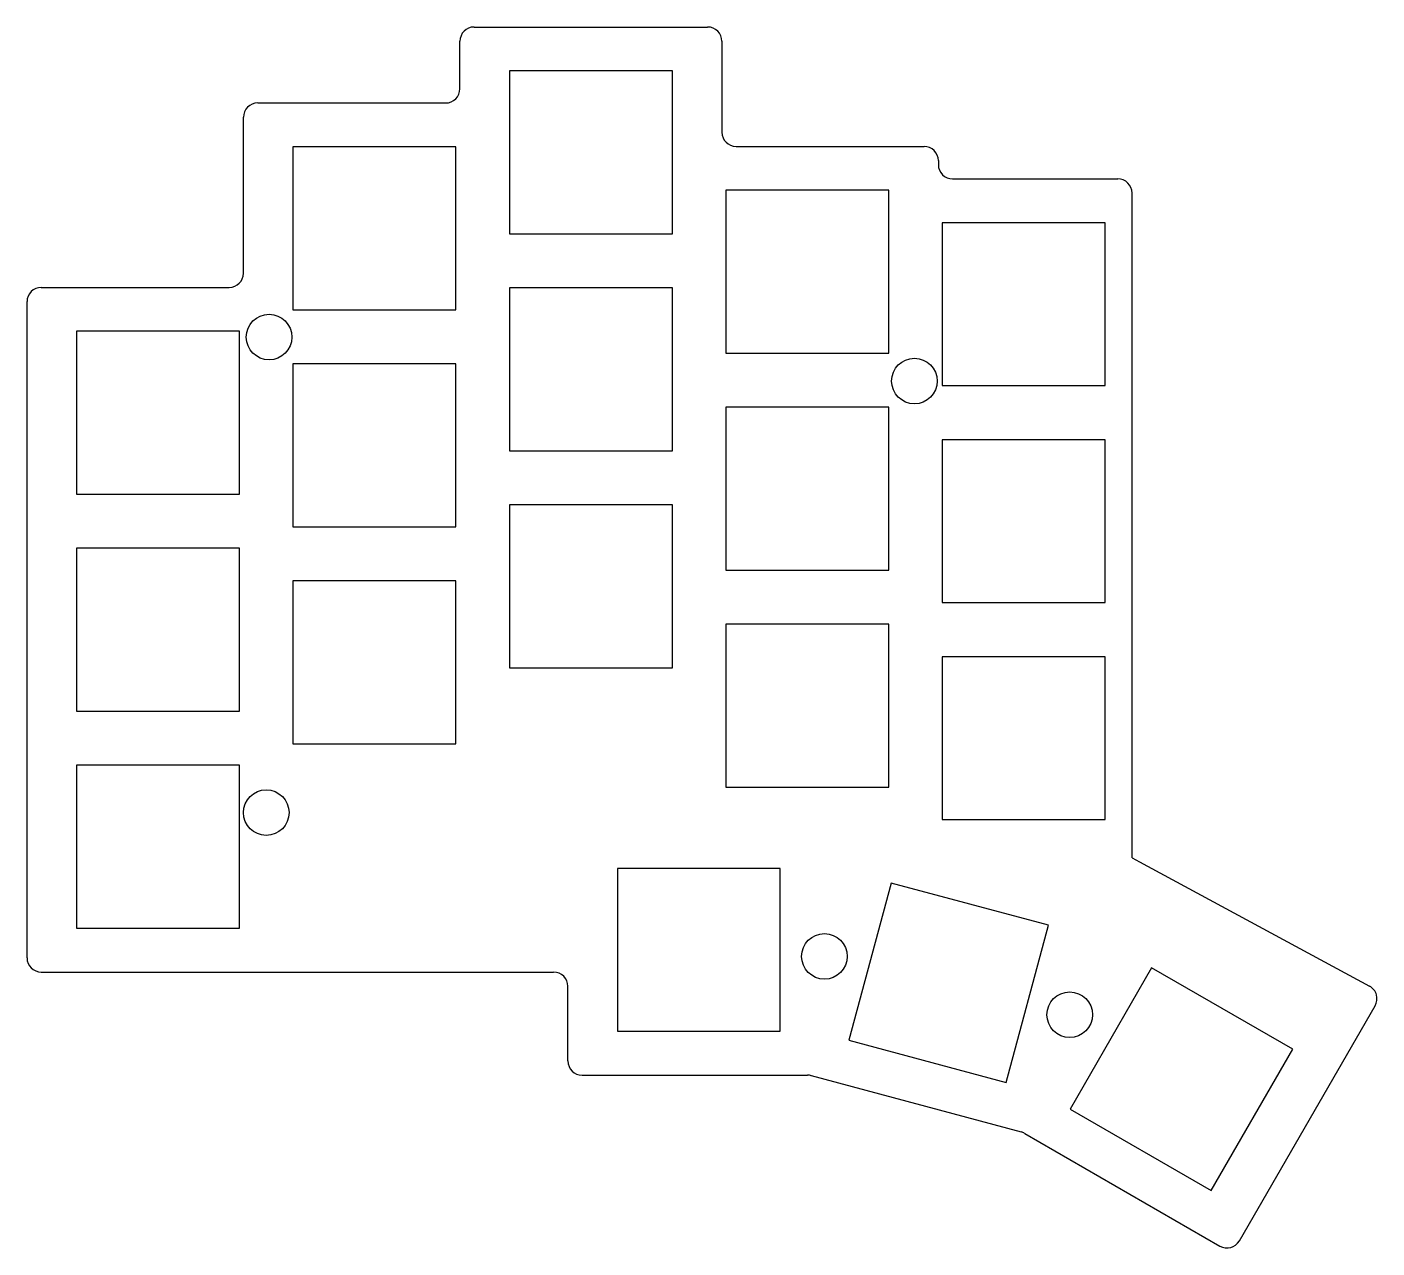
# Model space of a CAD drawing. Header units: millimetres. Extents: x -12 to 107, y -35 to 72.
import ezdxf

# ---------------------------------------------------------------- set-up
doc = ezdxf.new("R2010")
doc.units = ezdxf.units.MM

msp = doc.modelspace()

# ---------------------------------------------------------------- linework, layer by layer
for p, q in [((27.75, 71.96), (48.25, 71.96)), ((26.5, 66.54), (26.5, 70.71)), ((49.5, 70.71), (49.5, 62.73)), ((45.15, 68.11), (30.85, 68.11)), ((30.85, 68.11), (30.85, 53.81)), ((45.15, 53.81), (45.15, 68.11)), ((8.75, 65.29), (25.25, 65.29)), ((7.5, 50.35), (7.5, 64.04)), ((26.15, 61.44), (11.85, 61.44)), ((11.85, 61.44), (11.85, 47.14)), ((26.15, 47.14), (26.15, 61.44)), ((50.75, 61.48), (67.25, 61.48)), ((68.5, 60.23), (68.5, 59.88)), ((69.75, 58.62), (84.25, 58.62)), ((64.15, 57.63), (49.85, 57.63)), ((49.85, 57.63), (49.85, 43.33)), ((64.15, 43.33), (64.15, 57.63)), ((85.5, -0.97), (85.5, 57.38)), ((83.15, 54.77), (68.85, 54.77)), ((68.85, 54.77), (68.85, 40.48)), ((83.15, 40.48), (83.15, 54.77)), ((30.85, 53.81), (45.15, 53.81)), ((-10.25, 49.1), (6.25, 49.1)), ((45.15, 49.06), (30.85, 49.06)), ((30.85, 49.06), (30.85, 34.76)), ((45.15, 34.76), (45.15, 49.06)), ((-11.5, -9.75), (-11.5, 47.85)), ((11.85, 47.14), (26.15, 47.14)), ((7.15, 45.25), (-7.15, 45.25)), ((-7.15, 45.25), (-7.15, 30.95)), ((7.15, 30.95), (7.15, 45.25)), ((49.85, 43.33), (64.15, 43.33)), ((26.15, 42.39), (11.85, 42.39)), ((11.85, 42.39), (11.85, 28.09)), ((26.15, 28.09), (26.15, 42.39)), ((68.85, 40.48), (83.15, 40.48)), ((64.15, 38.58), (49.85, 38.58)), ((49.85, 38.58), (49.85, 24.28)), ((64.15, 24.28), (64.15, 38.58)), ((83.15, 35.73), (68.85, 35.73)), ((68.85, 35.73), (68.85, 21.43)), ((83.15, 21.43), (83.15, 35.73)), ((30.85, 34.76), (45.15, 34.76)), ((-7.15, 30.95), (7.15, 30.95)), ((45.15, 30.01), (30.85, 30.01)), ((30.85, 30.01), (30.85, 15.71)), ((45.15, 15.71), (45.15, 30.01)), ((11.85, 28.09), (26.15, 28.09)), ((7.15, 26.2), (-7.15, 26.2)), ((-7.15, 26.2), (-7.15, 11.9)), ((7.15, 11.9), (7.15, 26.2)), ((49.85, 24.28), (64.15, 24.28)), ((26.15, 23.34), (11.85, 23.34)), ((11.85, 23.34), (11.85, 9.04)), ((26.15, 9.04), (26.15, 23.34)), ((68.85, 21.43), (83.15, 21.43)), ((64.15, 19.53), (49.85, 19.53)), ((49.85, 19.53), (49.85, 5.23)), ((64.15, 5.23), (64.15, 19.53)), ((83.15, 16.68), (68.85, 16.68)), ((68.85, 16.68), (68.85, 2.38)), ((83.15, 2.38), (83.15, 16.68)), ((30.85, 15.71), (45.15, 15.71)), ((-7.15, 11.9), (7.15, 11.9)), ((11.85, 9.04), (26.15, 9.04)), ((7.15, 7.15), (-7.15, 7.15)), ((-7.15, 7.15), (-7.15, -7.15)), ((7.15, -7.15), (7.15, 7.15)), ((49.85, 5.23), (64.15, 5.23)), ((68.85, 2.38), (83.15, 2.38)), ((85.5, -0.97), (86.16, -1.33)), ((54.62, -1.9), (40.33, -1.9)), ((40.33, -1.9), (40.33, -16.2)), ((54.62, -16.2), (54.62, -1.9)), ((86.16, -1.33), (106.35, -12.23)), ((64.35, -3.18), (60.65, -16.99)), ((78.16, -6.88), (64.35, -3.18)), ((74.46, -20.69), (78.16, -6.88)), ((-7.15, -7.15), (7.15, -7.15)), ((87.22, -10.63), (80.07, -23.02)), ((99.61, -17.78), (87.22, -10.63)), ((-10.25, -11), (34.73, -11)), ((35.98, -18.8), (35.98, -12.25)), ((106.35, -12.23), (106.35, -12.23)), ((94.93, -34.59), (106.84, -13.96)), ((40.33, -16.2), (54.62, -16.2)), ((60.65, -16.99), (74.46, -20.69)), ((92.46, -30.17), (99.61, -17.78)), ((37.23, -20.05), (57.02, -20.05)), ((57.34, -20.09), (75.78, -25.03)), ((80.07, -23.02), (92.46, -30.17)), ((76.08, -25.16), (93.22, -35.05))]:
    msp.add_line(p, q)
for centre in [(9.75, 44.74), (66.4, 40.88), (9.5, 3), (58.5, -9.62), (80.03, -14.74)]:
    msp.add_circle(centre, 2)
for centre, start, end in [((27.75, 70.71), 90, 180), ((48.25, 70.71), 0, 90), ((25.25, 66.54), 270, 0), ((8.75, 64.04), 90, 180), ((50.75, 62.73), 180, 270), ((67.25, 60.23), 0, 90), ((69.75, 59.88), 180, 270), ((84.25, 57.38), 0, 90), ((6.25, 50.35), 270, 0), ((-10.25, 47.85), 90, 180), ((86.75, -0.23), 241.608, 241.631), ((-10.25, -9.75), 180, 270), ((34.73, -12.25), 0, 90), ((105.76, -13.33), 330, 421.608), ((37.23, -18.8), 180, 270), ((57.02, -21.3), 75, 90), ((75.45, -26.24), 60, 75), ((93.84, -33.97), 240, 330)]:
    msp.add_arc(centre, 1.25, start, end)

doc.saveas('drawing.dxf')
